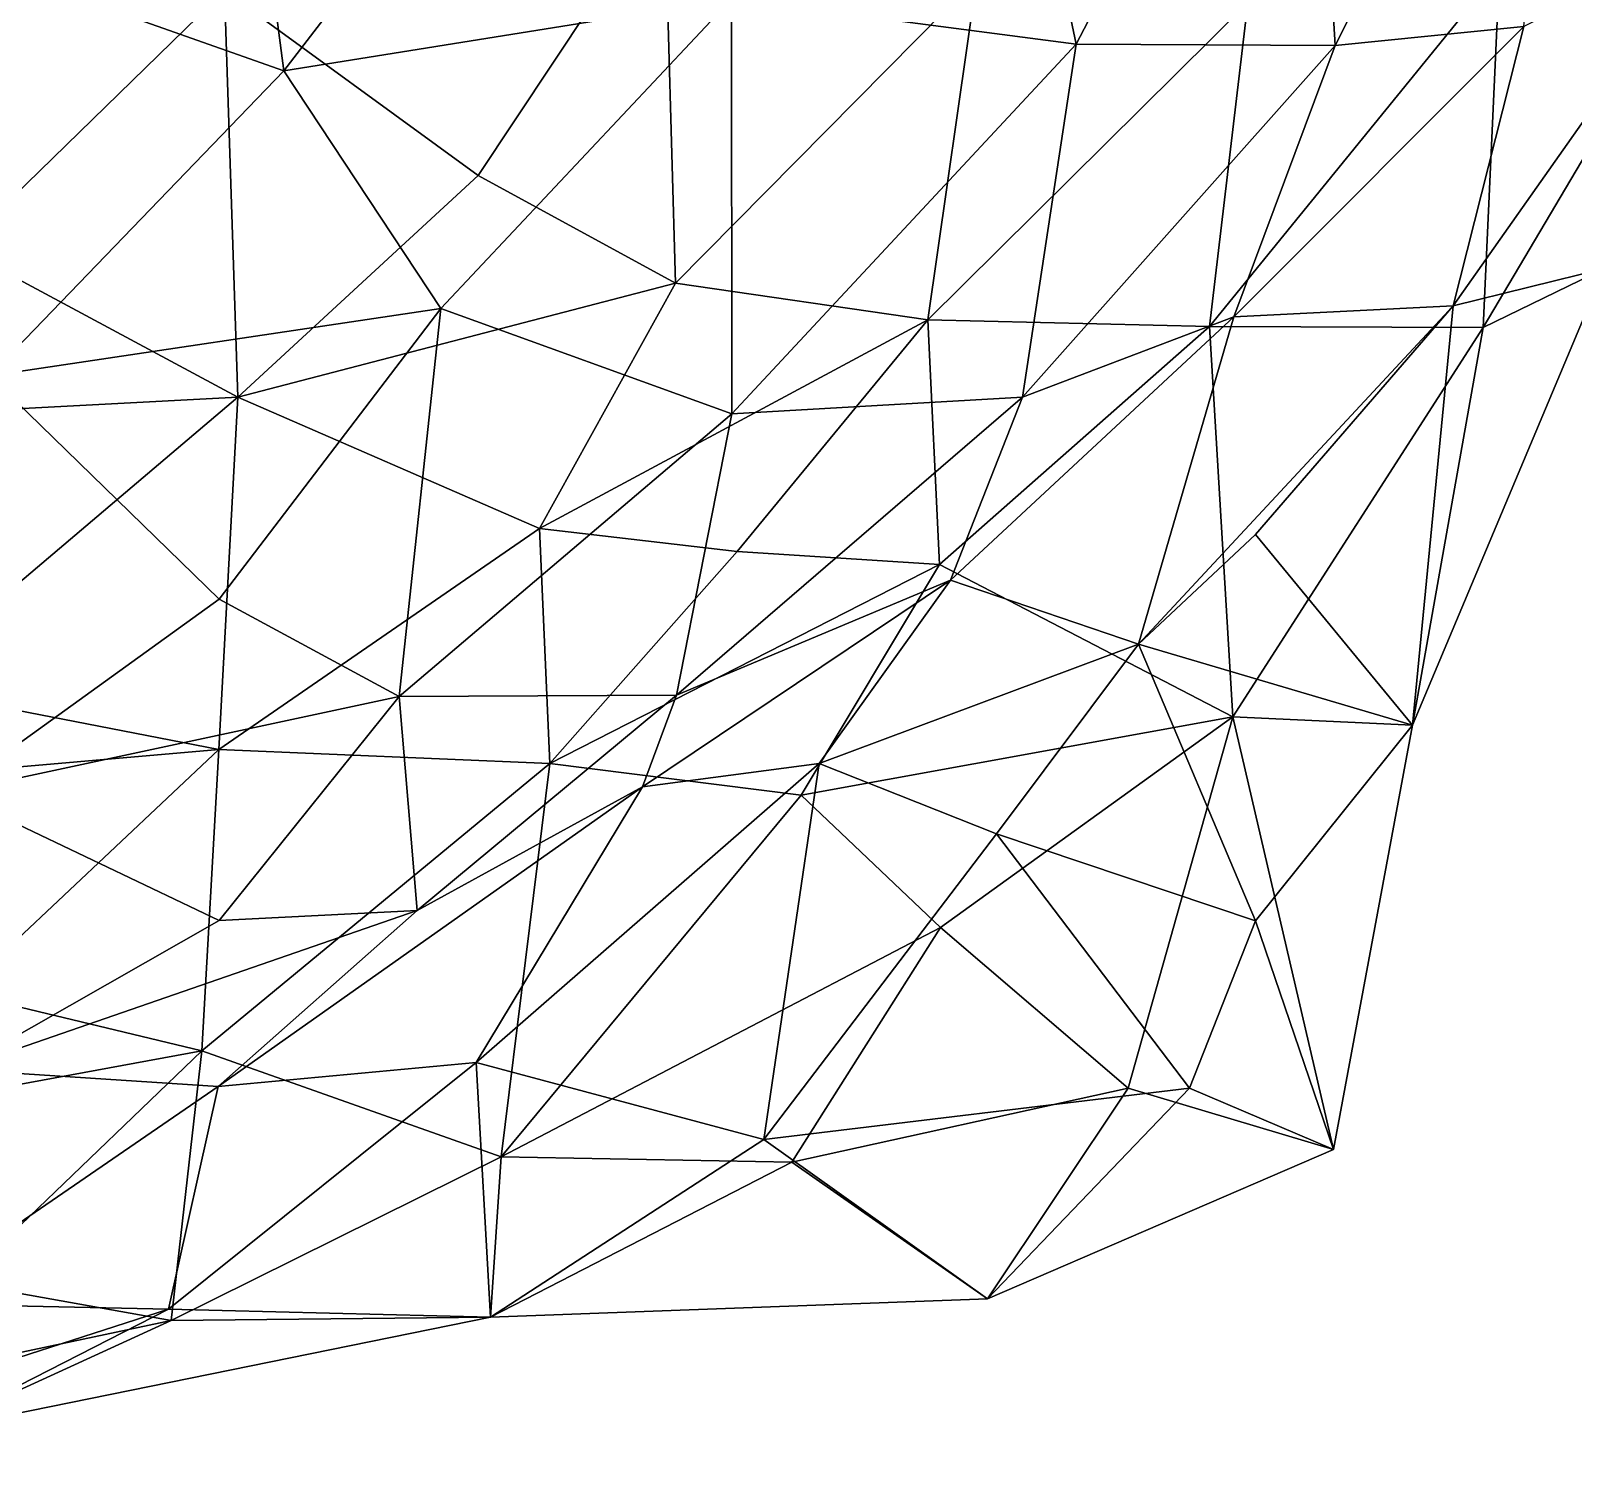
# Model space of a CAD drawing. Extents: x 290083 to 295691, y 4553739 to 4561622.
# Drawn here: x 293653.2 to 293728.3, y 4558229.7 to 4558299.1 of the extents above; entities that cross this region are included whole.
import ezdxf

# ---------------------------------------------------------------- set-up
doc = ezdxf.new("R2010")
doc.units = 0
doc.layers.add('Au_ppm_Pref_-_0_3', color=7, linetype='CONTINUOUS')

msp = doc.modelspace()

# ---------------------------------------------------------------- linework, layer by layer
at = {"layer": 'Au_ppm_Pref_-_0_3'}
for points in [[(293699.758, 4558319.053, 1818.314), (293704.083, 4558298.444, 1822.509), (293715.378, 4558320.107, 1822.708)], [(293716.67, 4558298.376, 1828.328), (293715.378, 4558320.107, 1822.708), (293704.083, 4558298.444, 1822.509)], [(293716.67, 4558298.376, 1828.328), (293727.8, 4558320.511, 1828.435), (293715.378, 4558320.107, 1822.708)], [(293716.67, 4558298.376, 1828.328), (293725.851, 4558299.301, 1835.465), (293727.8, 4558320.511, 1828.435)], [(293699.758, 4558319.053, 1818.314), (293687.318, 4558300.652, 1817.922), (293704.083, 4558298.444, 1822.509)], [(293662.746, 4558318.423, 1813.135), (293650.125, 4558302.589, 1813.43), (293665.535, 4558297.148, 1814.634)], [(293662.746, 4558318.423, 1813.135), (293665.535, 4558297.148, 1814.634), (293674.998, 4558309.458, 1814.277)], [(293687.318, 4558300.652, 1817.922), (293674.998, 4558309.458, 1814.277), (293665.535, 4558297.148, 1814.634)], [(293662.648, 4558301.053, 1876.326), (293684.052, 4558305.703, 1875.598), (293674.998, 4558292.052, 1873.906)], [(293684.595, 4558286.819, 1869.661), (293674.998, 4558292.052, 1873.906), (293684.052, 4558305.703, 1875.598)], [(293699.24, 4558301.644, 1870.72), (293684.595, 4558286.819, 1869.661), (293684.052, 4558305.703, 1875.598)], [(293722.412, 4558285.714, 1842.149), (293729.771, 4558287.524, 1847.13), (293735.411, 4558304.154, 1842.362)], [(293722.412, 4558285.714, 1842.149), (293735.411, 4558304.154, 1842.362), (293725.851, 4558299.301, 1835.465)], [(293729.771, 4558287.524, 1847.13), (293723.881, 4558284.654, 1852.518), (293735.42, 4558304.163, 1851.901)], [(293723.881, 4558284.654, 1852.518), (293724.665, 4558302.056, 1859.574), (293735.42, 4558304.163, 1851.901)], [(293650.125, 4558302.589, 1813.43), (293651.23, 4558282.297, 1816.74), (293665.535, 4558297.148, 1814.634)], [(293723.881, 4558284.654, 1852.518), (293710.564, 4558284.711, 1858.48), (293724.665, 4558302.056, 1859.574)], [(293710.564, 4558284.711, 1858.48), (293712.425, 4558300.454, 1865.133), (293724.665, 4558302.056, 1859.574)], [(293636.997, 4558301.359, 1876.578), (293662.648, 4558301.053, 1876.326), (293649.799, 4558288.509, 1875.088)], [(293663.302, 4558281.269, 1871.467), (293649.799, 4558288.509, 1875.088), (293662.648, 4558301.053, 1876.326)], [(293662.648, 4558301.053, 1876.326), (293674.998, 4558292.052, 1873.906), (293663.302, 4558281.269, 1871.467)], [(293696.863, 4558285.03, 1864.287), (293684.595, 4558286.819, 1869.661), (293699.24, 4558301.644, 1870.72)], [(293696.863, 4558285.03, 1864.287), (293699.24, 4558301.644, 1870.72), (293712.425, 4558300.454, 1865.133)], [(293673.173, 4558285.584, 1818.003), (293687.318, 4558300.652, 1817.922), (293665.535, 4558297.148, 1814.634)], [(293673.173, 4558285.584, 1818.003), (293687.328, 4558280.454, 1823.058), (293687.318, 4558300.652, 1817.922)], [(293687.328, 4558280.454, 1823.058), (293704.083, 4558298.444, 1822.509), (293687.318, 4558300.652, 1817.922)], [(293710.564, 4558284.711, 1858.48), (293696.863, 4558285.03, 1864.287), (293712.425, 4558300.454, 1865.133)], [(293711.746, 4558285.175, 1835.135), (293722.412, 4558285.714, 1842.149), (293725.851, 4558299.301, 1835.465)], [(293711.746, 4558285.175, 1835.135), (293725.851, 4558299.301, 1835.465), (293716.67, 4558298.376, 1828.328)], [(293701.475, 4558281.274, 1829.557), (293704.083, 4558298.444, 1822.509), (293687.328, 4558280.454, 1823.058)], [(293716.67, 4558298.376, 1828.328), (293704.083, 4558298.444, 1822.509), (293701.475, 4558281.274, 1829.557)], [(293711.746, 4558285.175, 1835.135), (293716.67, 4558298.376, 1828.328), (293701.475, 4558281.274, 1829.557)], [(293673.173, 4558285.584, 1818.003), (293665.535, 4558297.148, 1814.634), (293651.23, 4558282.297, 1816.74)], [(293684.595, 4558286.819, 1869.661), (293663.302, 4558281.269, 1871.467), (293674.998, 4558292.052, 1873.906)], [(293649.799, 4558288.509, 1875.088), (293663.302, 4558281.269, 1871.467), (293635.931, 4558279.82, 1871.856)], [(293684.595, 4558286.819, 1869.661), (293677.972, 4558274.875, 1866.351), (293663.302, 4558281.269, 1871.467)], [(293696.863, 4558285.03, 1864.287), (293677.972, 4558274.875, 1866.351), (293684.595, 4558286.819, 1869.661)], [(293720.433, 4558265.309, 1847.13), (293723.881, 4558284.654, 1852.518), (293729.771, 4558287.524, 1847.13)], [(293720.433, 4558265.309, 1847.13), (293729.771, 4558287.524, 1847.13), (293722.412, 4558285.714, 1842.149)], [(293673.173, 4558285.584, 1818.003), (293651.23, 4558282.297, 1816.74), (293662.398, 4558271.441, 1819.423)], [(293671.155, 4558266.711, 1823.862), (293673.173, 4558285.584, 1818.003), (293662.398, 4558271.441, 1819.423)], [(293671.155, 4558266.711, 1823.862), (293687.328, 4558280.454, 1823.058), (293673.173, 4558285.584, 1818.003)], [(293707.115, 4558269.243, 1842.612), (293712.795, 4558274.578, 1844.225), (293722.412, 4558285.714, 1842.149)], [(293707.115, 4558269.243, 1842.612), (293722.412, 4558285.714, 1842.149), (293711.746, 4558285.175, 1835.135)], [(293712.795, 4558274.578, 1844.225), (293720.433, 4558265.309, 1847.13), (293722.412, 4558285.714, 1842.149)], [(293696.863, 4558285.03, 1864.287), (293687.597, 4558273.752, 1862.189), (293677.972, 4558274.875, 1866.351)], [(293697.43, 4558273.13, 1857.76), (293687.597, 4558273.752, 1862.189), (293696.863, 4558285.03, 1864.287)], [(293697.43, 4558273.13, 1857.76), (293696.863, 4558285.03, 1864.287), (293710.564, 4558284.711, 1858.48)], [(293711.704, 4558265.715, 1852.589), (293697.43, 4558273.13, 1857.76), (293710.564, 4558284.711, 1858.48)], [(293707.115, 4558269.243, 1842.612), (293711.746, 4558285.175, 1835.135), (293697.965, 4558272.362, 1836.496)], [(293711.746, 4558285.175, 1835.135), (293701.475, 4558281.274, 1829.557), (293697.965, 4558272.362, 1836.496)], [(293711.704, 4558265.715, 1852.589), (293710.564, 4558284.711, 1858.48), (293723.881, 4558284.654, 1852.518)], [(293720.433, 4558265.309, 1847.13), (293711.704, 4558265.715, 1852.589), (293723.881, 4558284.654, 1852.518)], [(293651.23, 4558282.297, 1816.74), (293649.338, 4558262.03, 1822.162), (293662.398, 4558271.441, 1819.423)], [(293663.302, 4558281.269, 1871.467), (293646.689, 4558267.183, 1868.852), (293635.931, 4558279.82, 1871.856)], [(293662.385, 4558264.132, 1864.963), (293646.689, 4558267.183, 1868.852), (293663.302, 4558281.269, 1871.467)], [(293677.972, 4558274.875, 1866.351), (293662.385, 4558264.132, 1864.963), (293663.302, 4558281.269, 1871.467)], [(293697.965, 4558272.362, 1836.496), (293701.475, 4558281.274, 1829.557), (293684.647, 4558266.773, 1829.947)], [(293701.475, 4558281.274, 1829.557), (293687.328, 4558280.454, 1823.058), (293684.647, 4558266.773, 1829.947)], [(293684.647, 4558266.773, 1829.947), (293687.328, 4558280.454, 1823.058), (293671.155, 4558266.711, 1823.862)], [(293678.483, 4558263.44, 1859.763), (293662.385, 4558264.132, 1864.963), (293677.972, 4558274.875, 1866.351)], [(293687.597, 4558273.752, 1862.189), (293678.483, 4558263.44, 1859.763), (293677.972, 4558274.875, 1866.351)], [(293712.795, 4558274.578, 1844.225), (293707.115, 4558269.243, 1842.612), (293720.433, 4558265.309, 1847.13)], [(293697.43, 4558273.13, 1857.76), (293678.483, 4558263.44, 1859.763), (293687.597, 4558273.752, 1862.189)], [(293690.698, 4558261.909, 1855.719), (293678.483, 4558263.44, 1859.763), (293697.43, 4558273.13, 1857.76)], [(293711.704, 4558265.715, 1852.589), (293690.698, 4558261.909, 1855.719), (293697.43, 4558273.13, 1857.76)], [(293691.573, 4558263.444, 1840.25), (293697.965, 4558272.362, 1836.496), (293682.981, 4558262.309, 1835.251)], [(293682.981, 4558262.309, 1835.251), (293697.965, 4558272.362, 1836.496), (293684.647, 4558266.773, 1829.947)], [(293707.115, 4558269.243, 1842.612), (293697.965, 4558272.362, 1836.496), (293691.573, 4558263.444, 1840.25)], [(293671.155, 4558266.711, 1823.862), (293662.398, 4558271.441, 1819.423), (293649.338, 4558262.03, 1822.162)], [(293700.196, 4558260.028, 1845.315), (293707.115, 4558269.243, 1842.612), (293691.573, 4558263.444, 1840.25)], [(293712.795, 4558255.799, 1844.415), (293707.115, 4558269.243, 1842.612), (293700.196, 4558260.028, 1845.315)], [(293707.115, 4558269.243, 1842.612), (293712.795, 4558255.799, 1844.415), (293720.433, 4558265.309, 1847.13)], [(293646.689, 4558267.183, 1868.852), (293662.385, 4558264.132, 1864.963), (293634.803, 4558261.72, 1866.124)], [(293649.338, 4558262.03, 1822.162), (293662.398, 4558255.803, 1826.088), (293671.155, 4558266.711, 1823.862)], [(293672.018, 4558256.295, 1830.787), (293671.155, 4558266.711, 1823.862), (293662.398, 4558255.803, 1826.088)], [(293684.647, 4558266.773, 1829.947), (293671.155, 4558266.711, 1823.862), (293672.018, 4558256.295, 1830.787)], [(293682.981, 4558262.309, 1835.251), (293684.647, 4558266.773, 1829.947), (293672.018, 4558256.295, 1830.787)], [(293697.473, 4558255.466, 1851.75), (293690.698, 4558261.909, 1855.719), (293711.704, 4558265.715, 1852.589)], [(293706.605, 4558247.655, 1850.048), (293697.473, 4558255.466, 1851.75), (293711.704, 4558265.715, 1852.589)], [(293706.605, 4558247.655, 1850.048), (293711.704, 4558265.715, 1852.589), (293716.59, 4558244.669, 1847.358)], [(293720.433, 4558265.309, 1847.13), (293716.59, 4558244.669, 1847.358), (293711.704, 4558265.715, 1852.589)], [(293716.59, 4558244.669, 1847.358), (293720.433, 4558265.309, 1847.13), (293712.795, 4558255.799, 1844.415)], [(293649.799, 4558252.282, 1863.406), (293634.803, 4558261.72, 1866.124), (293662.385, 4558264.132, 1864.963)], [(293661.547, 4558249.463, 1858.169), (293649.799, 4558252.282, 1863.406), (293662.385, 4558264.132, 1864.963)], [(293678.483, 4558263.44, 1859.763), (293661.547, 4558249.463, 1858.169), (293662.385, 4558264.132, 1864.963)], [(293678.483, 4558263.44, 1859.763), (293676.117, 4558244.309, 1852.977), (293661.547, 4558249.463, 1858.169)], [(293674.903, 4558248.897, 1841.392), (293688.884, 4558245.161, 1845.692), (293691.573, 4558263.444, 1840.25)], [(293674.903, 4558248.897, 1841.392), (293691.573, 4558263.444, 1840.25), (293682.981, 4558262.309, 1835.251)], [(293690.698, 4558261.909, 1855.719), (293676.117, 4558244.309, 1852.977), (293678.483, 4558263.44, 1859.763)], [(293700.196, 4558260.028, 1845.315), (293691.573, 4558263.444, 1840.25), (293688.884, 4558245.161, 1845.692)], [(293649.673, 4558248.554, 1829.259), (293662.398, 4558255.803, 1826.088), (293649.338, 4558262.03, 1822.162)], [(293674.903, 4558248.897, 1841.392), (293682.981, 4558262.309, 1835.251), (293662.352, 4558247.724, 1835.254)], [(293682.981, 4558262.309, 1835.251), (293672.018, 4558256.295, 1830.787), (293662.352, 4558247.724, 1835.254)], [(293697.473, 4558255.466, 1851.75), (293676.117, 4558244.309, 1852.977), (293690.698, 4558261.909, 1855.719)], [(293709.598, 4558247.655, 1845.623), (293700.196, 4558260.028, 1845.315), (293688.884, 4558245.161, 1845.692)], [(293712.795, 4558255.799, 1844.415), (293700.196, 4558260.028, 1845.315), (293709.598, 4558247.655, 1845.623)], [(293662.352, 4558247.724, 1835.254), (293672.018, 4558256.295, 1830.787), (293649.673, 4558248.554, 1829.259)], [(293672.018, 4558256.295, 1830.787), (293662.398, 4558255.803, 1826.088), (293649.673, 4558248.554, 1829.259)], [(293697.473, 4558255.466, 1851.75), (293690.253, 4558244.05, 1849.584), (293676.117, 4558244.309, 1852.977)], [(293697.473, 4558255.466, 1851.75), (293706.605, 4558247.655, 1850.048), (293690.253, 4558244.05, 1849.584)], [(293716.59, 4558244.669, 1847.358), (293712.795, 4558255.799, 1844.415), (293709.598, 4558247.655, 1845.623)], [(293661.547, 4558249.463, 1858.169), (293634.589, 4558244.503, 1860.06), (293649.799, 4558252.282, 1863.406)], [(293661.547, 4558249.463, 1858.169), (293649.799, 4558238.176, 1856.229), (293634.589, 4558244.503, 1860.06)], [(293660.057, 4558236.355, 1852.001), (293649.799, 4558238.176, 1856.229), (293661.547, 4558249.463, 1858.169)], [(293661.547, 4558249.463, 1858.169), (293676.117, 4558244.309, 1852.977), (293660.057, 4558236.355, 1852.001)], [(293662.352, 4558247.724, 1835.254), (293649.673, 4558248.554, 1829.259), (293646.955, 4558237.175, 1836.357)], [(293674.903, 4558248.897, 1841.392), (293659.932, 4558236.904, 1842.384), (293675.592, 4558236.514, 1847.13)], [(293674.903, 4558248.897, 1841.392), (293662.352, 4558247.724, 1835.254), (293659.932, 4558236.904, 1842.384)], [(293675.592, 4558236.514, 1847.13), (293688.884, 4558245.161, 1845.692), (293674.903, 4558248.897, 1841.392)], [(293659.932, 4558236.904, 1842.384), (293662.352, 4558247.724, 1835.254), (293646.955, 4558237.175, 1836.357)], [(293699.764, 4558237.402, 1847.13), (293709.598, 4558247.655, 1845.623), (293688.884, 4558245.161, 1845.692)], [(293690.253, 4558244.05, 1849.584), (293706.605, 4558247.655, 1850.048), (293699.764, 4558237.402, 1847.13)], [(293706.605, 4558247.655, 1850.048), (293716.59, 4558244.669, 1847.358), (293699.764, 4558237.402, 1847.13)], [(293699.764, 4558237.402, 1847.13), (293716.59, 4558244.669, 1847.358), (293709.598, 4558247.655, 1845.623)], [(293675.592, 4558236.514, 1847.13), (293699.764, 4558237.402, 1847.13), (293688.884, 4558245.161, 1845.692)], [(293660.057, 4558236.355, 1852.001), (293676.117, 4558244.309, 1852.977), (293675.592, 4558236.514, 1847.13)], [(293690.253, 4558244.05, 1849.584), (293675.592, 4558236.514, 1847.13), (293676.117, 4558244.309, 1852.977)], [(293699.764, 4558237.402, 1847.13), (293675.592, 4558236.514, 1847.13), (293690.253, 4558244.05, 1849.584)], [(293660.057, 4558236.355, 1852.001), (293636.428, 4558231.33, 1852.868), (293649.799, 4558238.176, 1856.229)], [(293659.932, 4558236.904, 1842.384), (293646.955, 4558237.175, 1836.357), (293637.479, 4558229.651, 1841.246)], [(293648.3, 4558230.957, 1847.139), (293659.932, 4558236.904, 1842.384), (293637.479, 4558229.651, 1841.246)], [(293648.3, 4558230.957, 1847.139), (293675.592, 4558236.514, 1847.13), (293659.932, 4558236.904, 1842.384)], [(293660.057, 4558236.355, 1852.001), (293648.3, 4558230.957, 1847.139), (293636.428, 4558231.33, 1852.868)], [(293660.057, 4558236.355, 1852.001), (293675.592, 4558236.514, 1847.13), (293648.3, 4558230.957, 1847.139)]]:
    msp.add_3dface(points, dxfattribs=at)

doc.saveas('drawing.dxf')
